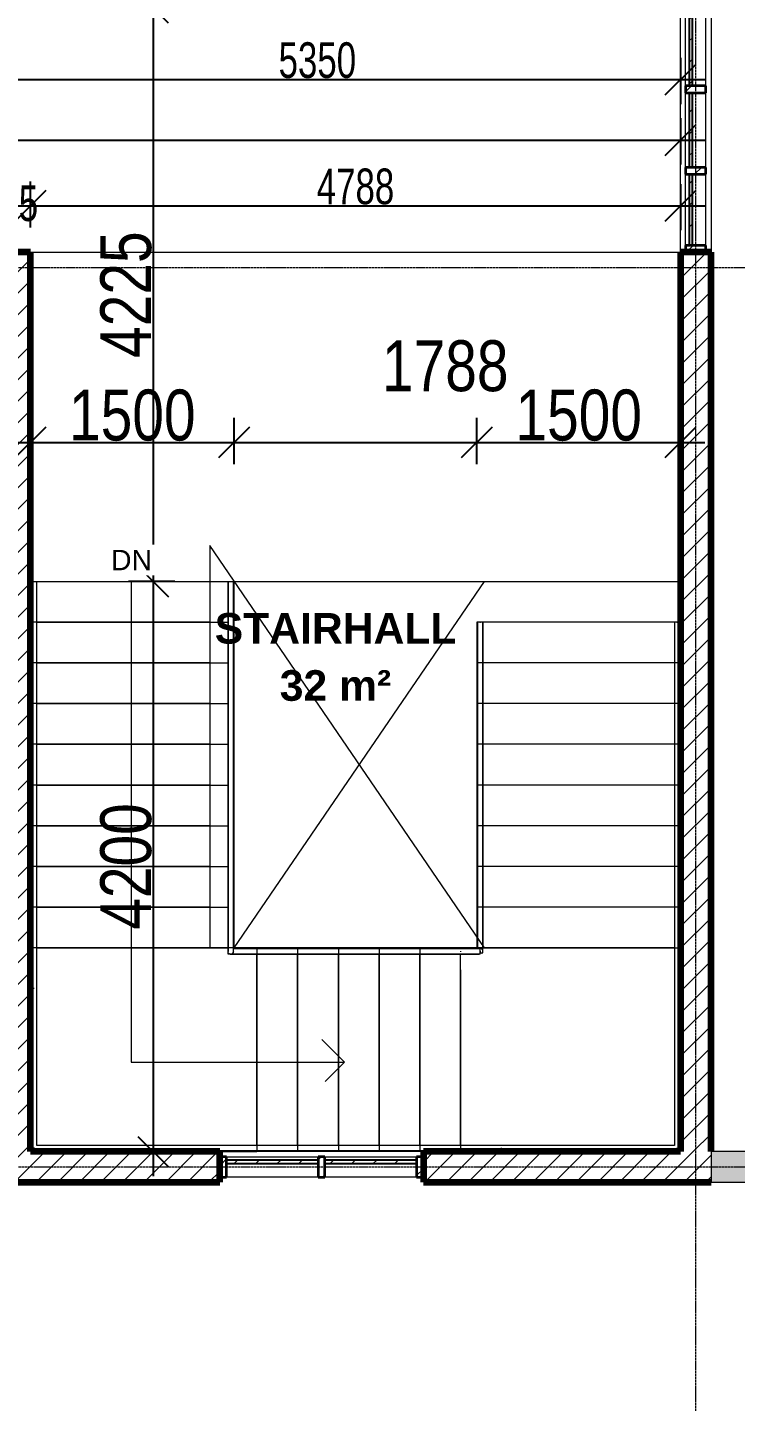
# Model space of a CAD drawing. Header units: millimetres. Extents: x -35190 to 411743, y -233114 to 23872.
# Drawn here: x 283741 to 288956, y -12060 to -1939 of the extents above; entities that cross this region are included whole.
import ezdxf

# ---------------------------------------------------------------- set-up
doc = ezdxf.new("R2010")
doc.units = ezdxf.units.MM
doc.linetypes.add('Grid Line', pattern=[22.225, 12.7, -3.175, 3.175, -3.175])
doc.linetypes.add('Overhead', pattern=[3.96875, 2.38125, -1.5875])
for name, color, linetype, lineweight in [('A-ANNO-DIMS', 211, 'Continuous', 9), ('A-AREA', 32, 'Continuous', 18), ('A-AREA-IDEN', 2, 'Continuous', 9), ('A-DETL-GENF', 92, 'Continuous', 18), ('A-DETL-THIN', 151, 'Continuous', 18), ('A-FLOR', 192, 'Continuous', 18), ('A-FLOR-HRAL', 11, 'Continuous', 18), ('A-GLAZ-CURT', 52, 'Continuous', 18), ('A-GLAZ-CWMG', 51, 'Continuous', 18), ('A-WALL', 113, 'Continuous', 18), ('A-WALL-PATT', 111, 'Continuous', 18), ('G-ANNO-TEXT', 231, 'Continuous', 9), ('S-GRID', 1, 'Continuous', 9), ('S-STRS', 31, 'Continuous', 18)]:
    doc.layers.add(name, color=color, linetype=linetype, lineweight=lineweight)
doc.styles.add('Arial_3', font='arial.ttf', dxfattribs={"width": 0.8, "height": 375})
doc.styles.add('Arial_6', font='arial.ttf', dxfattribs={"height": 525})
doc.styles.add('Arial_8', font='arial.ttf', dxfattribs={"width": 0.7, "height": 262.5})
doc.styles.add('Arial_B', font='arialbd.ttf', dxfattribs={"height": 225})
doc.dimstyles.new('main_4_5mm', dxfattribs={"dimscale": 304.8, "dimtxt": 382.597275, "dimasz": 0.738189, "dimexe": 0.590551, "dimexo": 0.0625, "dimgap": 0.024606, "dimtad": 1, "dimdec": 0, "dimzin": 0, "dimdsep": 46, "dimtxsty": 'Arial_3', "dimblk1": 'OBLIQUE', "dimblk2": 'OBLIQUE', "dimsah": 1, "dimcen": 0.09, "dimdle": 0.590551, "dimazin": 0, "dimtfac": 1, "dimtdec": 4, "dimtix": 1, "dimtmove": 0, "dimatfit": 3, "dimfxl": 0.590551, "dimfxlon": 1, "dimtvp": 1, "dimtolj": 1, "dimtzin": 0, "dimarcsym": 2})
doc.dimstyles.new('main_4_5mm_1', dxfattribs={"dimscale": 304.8, "dimtxt": 382.597275, "dimasz": 0.738189, "dimexe": 0.590551, "dimexo": 0.0625, "dimgap": 0.024606, "dimtad": 1, "dimdec": 0, "dimzin": 0, "dimdsep": 46, "dimtxsty": 'Arial_3', "dimblk1": 'OBLIQUE', "dimblk2": 'OBLIQUE', "dimsah": 1, "dimcen": 0.09, "dimdle": 0.590551, "dimazin": 0, "dimtfac": 1, "dimtdec": 4, "dimtix": 1, "dimtmove": 1, "dimatfit": 3, "dimfxl": 0.590551, "dimfxlon": 1, "dimtvp": 1, "dimtolj": 1, "dimtzin": 0, "dimarcsym": 2})
doc.dimstyles.new('small_3_5mm', dxfattribs={"dimscale": 304.8, "dimtxt": 267.818092, "dimasz": 0.738189, "dimexe": 0.590551, "dimexo": 0.0625, "dimgap": 0.024606, "dimtad": 1, "dimdec": 0, "dimzin": 0, "dimdsep": 46, "dimtxsty": 'Arial_8', "dimblk1": 'OBLIQUE', "dimblk2": 'OBLIQUE', "dimsah": 1, "dimcen": 0.09, "dimdle": 0.590551, "dimazin": 0, "dimtfac": 1, "dimtdec": 4, "dimtix": 1, "dimtmove": 0, "dimatfit": 3, "dimfxl": 0.590551, "dimfxlon": 1, "dimtvp": 1, "dimtolj": 1, "dimtzin": 0, "dimarcsym": 2})
doc.dimstyles.new('small_3_5mm_1', dxfattribs={"dimscale": 304.8, "dimtxt": 267.818092, "dimasz": 0.738189, "dimexe": 0.590551, "dimexo": 0.0625, "dimgap": 0.024606, "dimtad": 1, "dimdec": 0, "dimzin": 0, "dimdsep": 46, "dimtxsty": 'Arial_8', "dimblk1": 'OBLIQUE', "dimblk2": 'OBLIQUE', "dimsah": 1, "dimcen": 0.09, "dimdle": 0.590551, "dimazin": 0, "dimtfac": 1, "dimtdec": 4, "dimtix": 1, "dimtmove": 1, "dimatfit": 3, "dimfxl": 0.590551, "dimfxlon": 1, "dimtvp": 1, "dimtolj": 1, "dimtzin": 0, "dimarcsym": 2})
pattern_1 = [(45, (247326.97, -1578.69), (-79.5495, 79.5495), [])]

# ---------------------------------------------------------------- blocks, each defined once
blk = doc.blocks.new('System Panel - Glazed-725064-SECOND FLOOR')
at = {"layer": 'A-GLAZ-CURT'}
h = blk.add_hatch(dxfattribs=at)
h.set_pattern_fill('FP_2', color=256, style=0, pattern_type=2)
h.set_pattern_definition([(135, (-527.82, -41336.4), (-79.5495, -79.5495), [])])
h.paths.add_polyline_path([(263, -25), (-263, -25), (-263, -49), (263, -49)])
at = {"layer": 'A-GLAZ-CURT', "lineweight": 25}
for p, q in [((263, -25), (-263, -25)), ((-263, -25), (-263, -49)), ((-263, -49), (263, -49)), ((263, -49), (263, -25))]:
    blk.add_line(p, q, dxfattribs=at)
blk = doc.blocks.new('System Panel - Glazed-V7-SECOND FLOOR')
at = {"layer": 'A-GLAZ-CURT'}
h = blk.add_hatch(dxfattribs=at)
h.set_pattern_fill('FP_3', color=256, style=0, pattern_type=2)
h.set_pattern_definition([(135, (-1702.82, -41336.4), (-79.5495, -79.5495), [])])
h.paths.add_polyline_path([(263, -25), (-263, -25), (-263, -49), (263, -49)])
at = {"layer": 'A-GLAZ-CURT', "lineweight": 25}
for p, q in [((263, -25), (-263, -25)), ((-263, -25), (-263, -49)), ((-263, -49), (263, -49)), ((263, -49), (263, -25))]:
    blk.add_line(p, q, dxfattribs=at)
blk = doc.blocks.new('Rectangular Mullion - 50 x 150mm-723566-SECOND FLOOR')
at = {"layer": 'A-GLAZ-CWMG'}
for p, q in [((41261, -790), (41261, -265)), ((41411, -790), (41411, -265))]:
    blk.add_line(p, q, dxfattribs=at)
blk = doc.blocks.new('Rectangular Mullion - 50 x 150mm-725065-SECOND FLOOR')
at = {"layer": 'A-GLAZ-CWMG'}
h = blk.add_hatch(dxfattribs=at)
h.set_pattern_fill('FP_4', color=256, style=0, pattern_type=2)
h.set_pattern_definition([(225, (-2015.32, 41336.4), (79.5495, -79.5495), [])])
h.paths.add_polyline_path([(0, -75), (-50, -75), (-50, 75), (0, 75)])
at = {"layer": 'A-GLAZ-CWMG', "lineweight": 35}
for p, q in [((-50, 75), (0, 75)), ((-50, -75), (-50, 75)), ((0, 75), (0, -75)), ((0, -75), (-50, -75))]:
    blk.add_line(p, q, dxfattribs=at)
blk = doc.blocks.new('Rectangular Mullion - 50 x 150mm-725062-SECOND FLOOR')
at = {"layer": 'A-GLAZ-CWMG'}
h = blk.add_hatch(dxfattribs=at)
h.set_pattern_fill('FP_5', color=256, style=0, pattern_type=2)
h.set_pattern_definition([(225, (-1415.32, 41336.4), (79.5495, -79.5495), [])])
h.paths.add_polyline_path([(25, -75), (-25, -75), (-25, 75), (25, 75)])
at = {"layer": 'A-GLAZ-CWMG', "lineweight": 35}
for p, q in [((-25, 75), (25, 75)), ((-25, -75), (-25, 75)), ((25, 75), (25, -75)), ((25, -75), (-25, -75))]:
    blk.add_line(p, q, dxfattribs=at)
blk = doc.blocks.new('Railing - Railing-467037-SECOND FLOOR')
at = {"layer": 'A-FLOR-HRAL'}
blk.add_line((39764, -7177), (39764, -7181), dxfattribs=at)
blk.add_line((39764, -7177), (39764, -7181), dxfattribs=at)
blk.add_line((39764, -7177), (39764, -7181), dxfattribs=at)
blk.add_line((39764, -7177), (39764, -7181), dxfattribs=at)
blk = doc.blocks.new('Top Rail Type - Top Rail_Internal_-467053-SECOND FLOOR')
at = {"layer": 'A-FLOR-HRAL'}
for p, q in [((36442, -4440), (36442, -7131)), ((36482, -7131), (36482, -4440)), ((41179, -4740), (41179, -7145)), ((41219, -7145), (41219, -4740)), ((36442, -7131), (36442, -7436)), ((36482, -7436), (36482, -7131)), ((41179, -7145), (41179, -8595)), ((41219, -8635), (41219, -7145)), ((36442, -7440), (36442, -8635)), ((36482, -8595), (36482, -7440)), ((38099, -8595), (36482, -8595)), ((39595, -8595), (38099, -8595)), ((39899, -8595), (39595, -8595)), ((41179, -8595), (39903, -8595)), ((36442, -8635), (38099, -8635)), ((38099, -8635), (39595, -8635)), ((39595, -8635), (39899, -8635)), ((39903, -8635), (41219, -8635))]:
    blk.add_line(p, q, dxfattribs=at)
at = {"layer": 'A-FLOR-HRAL', "flags": 128}
for points in [[(36460, -4440), (36462, -4440), (36464, -4440)], [(41196, -4740), (41199, -4740), (41201, -4740)]]:
    blk.add_lwpolyline(points, dxfattribs=at)
at = {"layer": 'A-FLOR-HRAL'}
for points in [[(41196, -7140), (41197, -7140), (41199, -7140), (41200, -7140), (41201, -7140)], [(36464, -7440), (36463, -7440), (36462, -7440), (36460, -7440), (36460, -7440)], [(38104, -8613), (38104, -8614), (38104, -8615), (38104, -8616), (38104, -8617)], [(39904, -8613), (39904, -8614), (39904, -8615), (39904, -8616), (39904, -8617)]]:
    blk.add_open_spline(points, degree=3, dxfattribs=at)
for points in [[(36464, -8613), (36464, -8613), (36463, -8614), (36462, -8615), (36461, -8616), (36460, -8617), (36459, -8617)], [(41196, -8613), (41197, -8613), (41197, -8614), (41199, -8615), (41200, -8616), (41200, -8617), (41201, -8617)]]:
    blk.add_open_spline(points, degree=3, knots=[0.46272837, 0.46272837, 0.46272837, 0.46272837, 0.47916667, 0.5, 0.52083333, 0.53727163, 0.53727163, 0.53727163, 0.53727163], dxfattribs=at)
blk = doc.blocks.new('Top Rail Type - Top Rail_Internal_-V10-SECOND FLOOR')
at = {"layer": 'A-FLOR-HRAL'}
for p, q in [((36442, -4440), (36482, -4440)), ((36442, -7440), (36442, -4440)), ((36482, -7440), (36482, -4440)), ((41219, -4740), (41179, -4740)), ((41179, -4740), (41179, -7140)), ((41219, -4740), (41219, -7140)), ((41179, -7140), (41179, -8595)), ((41219, -7140), (41219, -8635)), ((36442, -8635), (36442, -7440)), ((36482, -8595), (36482, -7440)), ((38104, -8595), (36482, -8595)), ((39904, -8595), (38104, -8595)), ((41179, -8595), (39904, -8595)), ((38104, -8635), (36442, -8635)), ((39904, -8635), (38104, -8635)), ((41219, -8635), (39904, -8635))]:
    blk.add_line(p, q, dxfattribs=at)
blk = doc.blocks.new('Top Rail Type - Top Rail_Internal_-467072-SECOND FLOOR')
at = {"layer": 'A-FLOR-HRAL'}
for p, q in [((37891, -4440), (37891, -7166)), ((37931, -7166), (37931, -4440)), ((39729, -4740), (39729, -7146)), ((39769, -7167), (39769, -4740)), ((37911, -7186), (38099, -7186)), ((38099, -7146), (37931, -7146)), ((39592, -7146), (38099, -7146)), ((38099, -7186), (39592, -7186)), ((39722, -7146), (39592, -7146)), ((39592, -7186), (39741, -7186))]:
    blk.add_line(p, q, dxfattribs=at)
at = {"layer": 'A-FLOR-HRAL', "flags": 128}
for points in [[(37909, -4440), (37911, -4440), (37913, -4440)], [(39747, -4740), (39749, -4740), (39751, -4740)], [(37931, -7166), (37930, -7171), (37928, -7176), (37925, -7180), (37921, -7183), (37916, -7185), (37911, -7186), (37906, -7185), (37901, -7183), (37897, -7180)], [(37897, -7180), (37901, -7183), (37906, -7185), (37911, -7186)], [(37911, -7186), (37916, -7185), (37921, -7183), (37925, -7180), (37928, -7176), (37930, -7171), (37931, -7166)], [(39733, -7140), (39732, -7141), (39730, -7144), (39730, -7146)], [(39769, -7167), (39769, -7162), (39767, -7157), (39763, -7152), (39759, -7147), (39754, -7143), (39749, -7140), (39747, -7139)], [(39748, -7164), (39749, -7166), (39751, -7171), (39752, -7176), (39751, -7180), (39749, -7182)], [(39752, -7177), (39754, -7177), (39759, -7178), (39763, -7177), (39767, -7175), (39769, -7172), (39769, -7167)]]:
    blk.add_lwpolyline(points, dxfattribs=at)
at = {"layer": 'A-FLOR-HRAL'}
for points in [[(38104, -7164), (38104, -7164), (38104, -7166), (38104, -7167), (38104, -7168)], [(39604, -7164), (39604, -7164), (39604, -7166), (39604, -7167), (39604, -7168)]]:
    blk.add_open_spline(points, degree=3, dxfattribs=at)
blk = doc.blocks.new('Top Rail Type - Top Rail_Internal_-V11-SECOND FLOOR')
at = {"layer": 'A-FLOR-HRAL'}
for p, q in [((37891, -4440), (37931, -4440)), ((37891, -7186), (37891, -4440)), ((37931, -7146), (37931, -4440)), ((39769, -4740), (39729, -4740)), ((39729, -4740), (39729, -7140)), ((39769, -4740), (39769, -7140)), ((38104, -7186), (37891, -7186)), ((38104, -7146), (37931, -7146)), ((39604, -7146), (38104, -7146)), ((39604, -7186), (38104, -7186)), ((39749, -7146), (39604, -7146)), ((39749, -7186), (39604, -7186)), ((39769, -7140), (39729, -7140)), ((39749, -7186), (39749, -7146))]:
    blk.add_line(p, q, dxfattribs=at)
blk = doc.blocks.new('Rectangular Mullion - 50 x 150mm-725103-SECOND FLOOR')
at = {"layer": 'A-GLAZ-CWMG'}
h = blk.add_hatch(dxfattribs=at)
h.set_pattern_fill('FP_13', color=256, style=0, pattern_type=2)
h.set_pattern_definition([(45, (-39329.9, 8752.82), (-79.5495, 79.5495), [])])
h.paths.add_polyline_path([(-50, -75), (0, -75), (0, 75), (-50, 75), (-50, 1)])
at = {"layer": 'A-GLAZ-CWMG', "lineweight": 35}
for p, q in [((0, 75), (-50, 75)), ((-50, 75), (-50, -75)), ((0, -75), (0, 75)), ((-50, -75), (0, -75))]:
    blk.add_line(p, q, dxfattribs=at)
blk = doc.blocks.new('System Panel - Glazed-725107-SECOND FLOOR')
at = {"layer": 'A-GLAZ-CURT'}
h = blk.add_hatch(dxfattribs=at)
h.set_pattern_fill('FP_14', color=256, style=0, pattern_type=2)
h.set_pattern_definition([(225, (38942.4, -8752.82), (79.5495, -79.5495), [])])
h.paths.add_polyline_path([(337.5, -24.5), (-337.5, -24.5), (-337.5, -49.5), (337.5, -49.5)])
at = {"layer": 'A-GLAZ-CURT', "lineweight": 25}
for p, q in [((337.5, -24.5), (-337.5, -24.5)), ((-337.5, -24.5), (-337.5, -49.5)), ((-337.5, -49.5), (337.5, -49.5)), ((337.5, -49.5), (337.5, -24.5))]:
    blk.add_line(p, q, dxfattribs=at)
blk = doc.blocks.new('Rectangular Mullion - 50 x 150mm-725108-SECOND FLOOR')
at = {"layer": 'A-GLAZ-CWMG'}
h = blk.add_hatch(dxfattribs=at)
h.set_pattern_fill('FP_15', color=256, style=0, pattern_type=2)
h.set_pattern_definition([(135, (37829.9, 8752.82), (-79.5495, -79.5495), [])])
h.paths.add_polyline_path([(-50, -75), (-50, 75), (0, 75), (0, -75), (-30, -75)])
at = {"layer": 'A-GLAZ-CWMG', "lineweight": 35}
for p, q in [((-50, 75), (0, 75)), ((-50, -75), (-50, 75)), ((0, 75), (0, -75)), ((0, -75), (-50, -75))]:
    blk.add_line(p, q, dxfattribs=at)
blk = doc.blocks.new('Rectangular Mullion - 50 x 150mm-723970-SECOND FLOOR')
at = {"layer": 'A-GLAZ-CWMG'}
for p, q in [((38605, -8678), (39280, -8678)), ((39280, -8828), (38605, -8828))]:
    blk.add_line(p, q, dxfattribs=at)
blk = doc.blocks.new('System Panel - Glazed-725135-SECOND FLOOR')
at = {"layer": 'A-GLAZ-CURT'}
h = blk.add_hatch(dxfattribs=at)
h.set_pattern_fill('FP_47', color=256, style=0, pattern_type=2)
h.set_pattern_definition([(135, (-1115.32, -41336.4), (-79.5495, -79.5495), [])])
h.paths.add_polyline_path([(275, -25), (-275, -25), (-275, -49), (275, -49)])
at = {"layer": 'A-GLAZ-CURT', "lineweight": 25}
for p, q in [((275, -25), (-275, -25)), ((-275, -25), (-275, -49)), ((-275, -49), (275, -49)), ((275, -49), (275, -25))]:
    blk.add_line(p, q, dxfattribs=at)
blk = doc.blocks.new('System Panel - Glazed-V70-SECOND FLOOR')
at = {"layer": 'A-GLAZ-CURT'}
h = blk.add_hatch(dxfattribs=at)
h.set_pattern_fill('FP_50', color=256, style=0, pattern_type=2)
h.set_pattern_definition([(225, (38217.4, -8752.82), (79.5495, -79.5495), [])])
h.paths.add_polyline_path([(337.5, -24.5), (-337.5, -24.5), (-337.5, -49.5), (337.5, -49.5)])
at = {"layer": 'A-GLAZ-CURT', "lineweight": 25}
for p, q in [((337.5, -24.5), (-337.5, -24.5)), ((-337.5, -24.5), (-337.5, -49.5)), ((-337.5, -49.5), (337.5, -49.5)), ((337.5, -49.5), (337.5, -24.5))]:
    blk.add_line(p, q, dxfattribs=at)
blk = doc.blocks.new('Rectangular Mullion - 50 x 150mm-723958-SECOND FLOOR')
at = {"layer": 'A-GLAZ-CWMG'}
for p, q in [((41261, -1390), (41261, -840)), ((41411, -1390), (41411, -840))]:
    blk.add_line(p, q, dxfattribs=at)
blk = doc.blocks.new('Rectangular Mullion - 50 x 150mm-V79-SECOND FLOOR')
at = {"layer": 'A-GLAZ-CWMG'}
h = blk.add_hatch(dxfattribs=at)
h.set_pattern_fill('FP_59', color=256, style=0, pattern_type=2)
h.set_pattern_definition([(225, (-815.32, 41336.4), (79.5495, -79.5495), [])])
h.paths.add_polyline_path([(25, -75), (-25, -75), (-25, 75), (25, 75)])
at = {"layer": 'A-GLAZ-CWMG', "lineweight": 35}
for p, q in [((-25, 75), (25, 75)), ((-25, -75), (-25, 75)), ((25, 75), (25, -75)), ((25, -75), (-25, -75))]:
    blk.add_line(p, q, dxfattribs=at)
blk = doc.blocks.new('Rectangular Mullion - 50 x 150mm-725102-SECOND FLOOR')
at = {"layer": 'A-GLAZ-CWMG'}
h = blk.add_hatch(dxfattribs=at)
h.set_pattern_fill('FP_62', color=256, style=0, pattern_type=2)
h.set_pattern_definition([(135, (38579.9, 8752.82), (-79.5495, -79.5495), [])])
h.paths.add_polyline_path([(-25, -75), (-25, 75), (25, 75), (25, -75)])
at = {"layer": 'A-GLAZ-CWMG', "lineweight": 35}
for p, q in [((-25, 75), (25, 75)), ((-25, -75), (-25, 75)), ((25, 75), (25, -75)), ((25, -75), (-25, -75))]:
    blk.add_line(p, q, dxfattribs=at)
blk = doc.blocks.new('_Oblique')
at = {"color": 0, "linetype": 'ByBlock', "lineweight": -2}
blk.add_line((-0.5, -0.5), (0.5, 0.5), dxfattribs=at)
blk = doc.blocks.new('*D5157')
at = {"layer": 'A-ANNO-DIMS', "color": 0, "lineweight": -2, "transparency": 16777216}
for p, q in [((283763, -4834), (283763, -5175)), ((285263, -5156), (285263, -4815)), ((283583, -4995), (285443, -4995))]:
    blk.add_line(p, q, dxfattribs=at)
at = {"layer": 'Defpoints', "color": 0, "transparency": 16777216}
for p in [(283763, -4815), (285263, -4995), (285263, -5175)]:
    blk.add_point(p, dxfattribs=at)
at = {"layer": 'A-ANNO-DIMS', "color": 0, "lineweight": -2, "transparency": 16777216, "xscale": 224.9999999999999, "yscale": 224.9999999999999, "zscale": 224.9999999999999, "rotation": 180}
blk.add_blockref('_Oblique', (283763, -4995), dxfattribs=at)
at = {"layer": 'A-ANNO-DIMS', "color": 0, "lineweight": -2, "transparency": 16777216, "xscale": 224.9999999999999, "yscale": 224.9999999999999, "zscale": 224.9999999999999}
blk.add_blockref('_Oblique', (285263, -4995), dxfattribs=at)
at = {"layer": 'A-ANNO-DIMS', "color": 0, "transparency": 16777216, "insert": (284513, -4796), "char_height": 375, "width": 1101.88, "attachment_point": 5, "style": 'Arial_3'}
blk.add_mtext('\\A1;1500', dxfattribs=at)
blk = doc.blocks.new('*D5158')
at = {"layer": 'A-ANNO-DIMS', "color": 0, "lineweight": -2, "transparency": 16777216}
for p, q in [((285263, -5156), (285263, -4815)), ((287051, -5156), (287051, -4815)), ((285083, -4995), (287231, -4995))]:
    blk.add_line(p, q, dxfattribs=at)
at = {"layer": 'Defpoints', "color": 0, "transparency": 16777216}
for p in [(287051, -4995), (285263, -5175), (287051, -5175)]:
    blk.add_point(p, dxfattribs=at)
at = {"layer": 'A-ANNO-DIMS', "color": 0, "lineweight": -2, "transparency": 16777216, "xscale": 224.9999999999999, "yscale": 224.9999999999999, "zscale": 224.9999999999999, "rotation": 180}
blk.add_blockref('_Oblique', (285263, -4995), dxfattribs=at)
at = {"layer": 'A-ANNO-DIMS', "color": 0, "lineweight": -2, "transparency": 16777216, "xscale": 224.9999999999999, "yscale": 224.9999999999999, "zscale": 224.9999999999999}
blk.add_blockref('_Oblique', (287051, -4995), dxfattribs=at)
at = {"layer": 'A-ANNO-DIMS', "color": 0, "transparency": 16777216, "insert": (286352, -4243), "char_height": 375, "width": 1101.88, "attachment_point": 1, "line_spacing_factor": 0.941778, "style": 'Arial_3'}
blk.add_mtext('\\A1;1788', dxfattribs=at)
blk = doc.blocks.new('*D5159')
at = {"layer": 'A-ANNO-DIMS', "color": 0, "lineweight": -2, "transparency": 16777216}
for p, q in [((287051, -5156), (287051, -4815)), ((288551, -4834), (288551, -5175)), ((286871, -4995), (288731, -4995))]:
    blk.add_line(p, q, dxfattribs=at)
at = {"layer": 'Defpoints', "color": 0, "transparency": 16777216}
for p in [(288551, -4815), (288551, -4995), (287051, -5175)]:
    blk.add_point(p, dxfattribs=at)
at = {"layer": 'A-ANNO-DIMS', "color": 0, "lineweight": -2, "transparency": 16777216, "xscale": 224.9999999999999, "yscale": 224.9999999999999, "zscale": 224.9999999999999, "rotation": 180}
blk.add_blockref('_Oblique', (287051, -4995), dxfattribs=at)
at = {"layer": 'A-ANNO-DIMS', "color": 0, "lineweight": -2, "transparency": 16777216, "xscale": 224.9999999999999, "yscale": 224.9999999999999, "zscale": 224.9999999999999}
blk.add_blockref('_Oblique', (288551, -4995), dxfattribs=at)
at = {"layer": 'A-ANNO-DIMS', "color": 0, "transparency": 16777216, "insert": (287801, -4796), "char_height": 375, "width": 1101.88, "attachment_point": 5, "style": 'Arial_3'}
blk.add_mtext('\\A1;1500', dxfattribs=at)
blk = doc.blocks.new('*D5410')
at = {"layer": 'A-ANNO-DIMS', "color": 0, "lineweight": -2, "transparency": 16777216}
for p, q in [((284666, -1614), (284666, -6199)), ((284827, -1794), (284486, -1794)), ((284827, -6019), (284486, -6019))]:
    blk.add_line(p, q, dxfattribs=at)
at = {"layer": 'Defpoints', "color": 0, "transparency": 16777216}
for p in [(284846, -1794), (284666, -6019), (284846, -6019)]:
    blk.add_point(p, dxfattribs=at)
at = {"layer": 'A-ANNO-DIMS', "color": 0, "lineweight": -2, "transparency": 16777216, "xscale": 224.9999999999999, "yscale": 224.9999999999999, "zscale": 224.9999999999999}
for p, rotation in [((284666, -1794), 90), ((284666, -6019), 270)]:
    blk.add_blockref('_Oblique', p, dxfattribs=dict(at, rotation=rotation))
at = {"layer": 'A-ANNO-DIMS', "color": 0, "transparency": 16777216, "insert": (284467, -3907), "char_height": 375, "width": 1101.88, "attachment_point": 5, "rotation": 90, "style": 'Arial_3'}
blk.add_mtext('\\A1;4225', dxfattribs=at)
blk = doc.blocks.new('*D5411')
at = {"layer": 'A-ANNO-DIMS', "color": 0, "lineweight": -2, "transparency": 16777216}
for p, q in [((284666, -5839), (284666, -10399)), ((284827, -6019), (284486, -6019)), ((284827, -10219), (284486, -10219))]:
    blk.add_line(p, q, dxfattribs=at)
at = {"layer": 'Defpoints', "color": 0, "transparency": 16777216}
for p in [(284846, -6019), (284666, -10219), (284846, -10219)]:
    blk.add_point(p, dxfattribs=at)
at = {"layer": 'A-ANNO-DIMS', "color": 0, "lineweight": -2, "transparency": 16777216, "xscale": 224.9999999999999, "yscale": 224.9999999999999, "zscale": 224.9999999999999}
for p, rotation in [((284666, -6019), 90), ((284666, -10219), 270)]:
    blk.add_blockref('_Oblique', p, dxfattribs=dict(at, rotation=rotation))
at = {"layer": 'A-ANNO-DIMS', "color": 0, "transparency": 16777216, "insert": (284467, -8119), "char_height": 375, "width": 1101.88, "attachment_point": 5, "rotation": 90, "style": 'Arial_3'}
blk.add_mtext('\\A1;4200', dxfattribs=at)
blk = doc.blocks.new('*D5443')
at = {"layer": 'A-ANNO-DIMS', "color": 0, "lineweight": -2, "transparency": 16777216}
for p, q in [((283438, -3092), (283438, -3433)), ((283763, -3413), (283763, -3073)), ((283258, -3253), (283943, -3253))]:
    blk.add_line(p, q, dxfattribs=at)
at = {"layer": 'Defpoints', "color": 0, "transparency": 16777216}
for p in [(283438, -3073), (283763, -3253), (283763, -3433)]:
    blk.add_point(p, dxfattribs=at)
at = {"layer": 'A-ANNO-DIMS', "color": 0, "lineweight": -2, "transparency": 16777216, "xscale": 224.9999999999999, "yscale": 224.9999999999999, "zscale": 224.9999999999999, "rotation": 180}
blk.add_blockref('_Oblique', (283438, -3253), dxfattribs=at)
at = {"layer": 'A-ANNO-DIMS', "color": 0, "lineweight": -2, "transparency": 16777216, "xscale": 224.9999999999999, "yscale": 224.9999999999999, "zscale": 224.9999999999999}
blk.add_blockref('_Oblique', (283763, -3253), dxfattribs=at)
at = {"layer": 'A-ANNO-DIMS', "color": 0, "transparency": 16777216, "insert": (283391, -3102), "char_height": 262.5, "width": 504.32, "attachment_point": 1, "line_spacing_factor": 0.941778, "style": 'Arial_8'}
blk.add_mtext('\\A1;325', dxfattribs=at)
blk = doc.blocks.new('*D5444')
at = {"layer": 'A-ANNO-DIMS', "color": 0, "lineweight": -2, "transparency": 16777216}
for p, q in [((283763, -3413), (283763, -3073)), ((288551, -3092), (288551, -3433)), ((283583, -3253), (288731, -3253))]:
    blk.add_line(p, q, dxfattribs=at)
at = {"layer": 'Defpoints', "color": 0, "transparency": 16777216}
for p in [(288551, -3073), (288551, -3253), (283763, -3433)]:
    blk.add_point(p, dxfattribs=at)
at = {"layer": 'A-ANNO-DIMS', "color": 0, "lineweight": -2, "transparency": 16777216, "xscale": 224.9999999999999, "yscale": 224.9999999999999, "zscale": 224.9999999999999, "rotation": 180}
blk.add_blockref('_Oblique', (283763, -3253), dxfattribs=at)
at = {"layer": 'A-ANNO-DIMS', "color": 0, "lineweight": -2, "transparency": 16777216, "xscale": 224.9999999999999, "yscale": 224.9999999999999, "zscale": 224.9999999999999}
blk.add_blockref('_Oblique', (288551, -3253), dxfattribs=at)
at = {"layer": 'A-ANNO-DIMS', "color": 0, "transparency": 16777216, "insert": (286157, -3111), "char_height": 262.5, "width": 672.43, "attachment_point": 5, "style": 'Arial_8'}
blk.add_mtext('\\A1;4788', dxfattribs=at)
blk = doc.blocks.new('*D5471')
at = {"layer": 'A-ANNO-DIMS', "color": 0, "lineweight": -2, "transparency": 16777216}
for p, q in [((283201, -2162), (283201, -2503)), ((288551, -2162), (288551, -2503)), ((283021, -2323), (288731, -2323))]:
    blk.add_line(p, q, dxfattribs=at)
at = {"layer": 'Defpoints', "color": 0, "transparency": 16777216}
for p in [(283201, -2143), (288551, -2143), (288551, -2323)]:
    blk.add_point(p, dxfattribs=at)
at = {"layer": 'A-ANNO-DIMS', "color": 0, "lineweight": -2, "transparency": 16777216, "xscale": 224.9999999999999, "yscale": 224.9999999999999, "zscale": 224.9999999999999, "rotation": 180}
blk.add_blockref('_Oblique', (283201, -2323), dxfattribs=at)
at = {"layer": 'A-ANNO-DIMS', "color": 0, "lineweight": -2, "transparency": 16777216, "xscale": 224.9999999999999, "yscale": 224.9999999999999, "zscale": 224.9999999999999}
blk.add_blockref('_Oblique', (288551, -2323), dxfattribs=at)
at = {"layer": 'A-ANNO-DIMS', "color": 0, "transparency": 16777216, "insert": (285876, -2181), "char_height": 262.5, "width": 672.43, "attachment_point": 5, "style": 'Arial_8'}
blk.add_mtext('\\A1;5350', dxfattribs=at)
blk = doc.blocks.new('*D5472')
at = {"layer": 'A-ANNO-DIMS', "color": 0, "lineweight": -2, "transparency": 16777216}
for p, q in [((236726, -2608), (236726, -2949)), ((288551, -2608), (288551, -2949)), ((236546, -2769), (288731, -2769))]:
    blk.add_line(p, q, dxfattribs=at)
at = {"layer": 'Defpoints', "color": 0, "transparency": 16777216}
for p in [(236726, -2589), (288551, -2589), (288551, -2769)]:
    blk.add_point(p, dxfattribs=at)
at = {"layer": 'A-ANNO-DIMS', "color": 0, "lineweight": -2, "transparency": 16777216, "xscale": 224.9999999999999, "yscale": 224.9999999999999, "zscale": 224.9999999999999, "rotation": 180}
blk.add_blockref('_Oblique', (236726, -2769), dxfattribs=at)
at = {"layer": 'A-ANNO-DIMS', "color": 0, "lineweight": -2, "transparency": 16777216, "xscale": 224.9999999999999, "yscale": 224.9999999999999, "zscale": 224.9999999999999}
blk.add_blockref('_Oblique', (288551, -2769), dxfattribs=at)
at = {"layer": 'A-ANNO-DIMS', "color": 0, "transparency": 16777216, "insert": (262638, -2627), "char_height": 262.5, "width": 840.54, "attachment_point": 5, "style": 'Arial_8'}
blk.add_mtext('\\A1;51825', dxfattribs=at)

msp = doc.modelspace()

# ---------------------------------------------------------------- hatches: boundary and pattern name
at = {"layer": 'A-DETL-GENF'}
h = msp.add_hatch(color=1, dxfattribs=at)
h.paths.add_polyline_path([(289253.2, -10444), (289675.9, -10444), (289675.9, -10219), (288775.9, -10219), (288775.9, -10444)])
h.paths.add_polyline_path([(236385.9, -10444), (236500.9, -10444), (236500.9, -10219), (235600.9, -10219), (235600.9, -10444), (235804.9, -10444)])
h.paths.add_polyline_path([(288450.7, -1794), (288450.7, -1569), (287250.7, -1569), (287250.7, -1794), (288091.2, -1794)])
h.paths.add_polyline_path([(238025.9, -1794), (238025.9, -1569), (236825.9, -1569), (236825.9, -1794), (236966.8, -1794)])
h.paths.add_polyline_path([(261275.9, 4106), (261500.9, 4106), (261500.9, 4956), (261275.9, 4956)])
at = {"layer": 'A-WALL-PATT'}
h = msp.add_hatch(dxfattribs=at)
h.set_pattern_fill('FP_1', color=256, style=0, pattern_type=2)
h.set_pattern_definition(pattern_1)
h.paths.add_polyline_path([(283763.4, -10219), (283763.4, -3594), (283538.4, -3594), (283538.4, -10219), (283734, -10219)])
h = msp.add_hatch(dxfattribs=at)
h.set_pattern_fill('FP_1', color=256, style=0, pattern_type=2)
h.set_pattern_definition(pattern_1)
h.paths.add_polyline_path([(288775.9, -3706.5), (288775.9, -3594), (288550.9, -3594), (288550.9, -3706.5)])
h = msp.add_hatch(dxfattribs=at)
h.set_pattern_fill('FP_1', color=256, style=0, pattern_type=2)
h.set_pattern_definition(pattern_1)
h.paths.add_polyline_path([(288672.2, -10219), (288775.9, -10219), (288775.9, -3706.5), (288550.9, -3706.5), (288550.9, -10219)])
h = msp.add_hatch(dxfattribs=at)
h.set_pattern_fill('FP_1', color=256, style=0, pattern_type=2)
h.set_pattern_definition(pattern_1)
h.paths.add_polyline_path([(279650.9, -10444), (281385.9, -10444), (281385.9, -10219), (279650.9, -10219)])
h.paths.add_polyline_path([(283485.9, -10444), (285156.9, -10444), (285156.9, -10219), (283485.9, -10219), (283485.9, -10330.7)])
h.paths.add_polyline_path([(288091.2, -10444), (288775.9, -10444), (288775.9, -10219), (286656.9, -10219), (286656.9, -10444), (287510.3, -10444)])

# ---------------------------------------------------------------- linework, layer by layer
at = {"layer": 'A-AREA'}
msp.add_line((283763.4, -3594), (288550.9, -3594), dxfattribs=at)
at = {"layer": 'A-DETL-THIN'}
for p, q in [((285083.4, -5755.3), (285083.4, -8719)), ((287106.3, -8719), (285083.4, -5755.3)), ((283763.4, -6019), (283763.4, -10219)), ((284505.7, -6019), (284505.7, -9560.7)), ((285263.4, -8719), (287106.3, -6019)), ((285083.4, -6319), (283763.4, -6319)), ((287050.9, -6319), (287050.9, -8719)), ((285083.4, -6619), (283763.4, -6619)), ((288550.9, -6619), (287050.9, -6619)), ((285083.4, -6919), (283763.4, -6919)), ((288550.9, -6919), (287050.9, -6919)), ((285083.4, -7219), (283763.4, -7219)), ((288550.9, -7219), (287050.9, -7219)), ((285083.4, -7519), (283763.4, -7519)), ((288550.9, -7519), (287050.9, -7519)), ((285083.4, -7819), (283763.4, -7819)), ((288550.9, -7819), (287050.9, -7819)), ((285083.4, -8119), (283763.4, -8119)), ((288550.9, -8119), (287050.9, -8119)), ((285083.4, -8419), (283763.4, -8419)), ((288550.9, -8419), (287050.9, -8419)), ((285263.4, -8719), (283763.4, -8719)), ((287050.9, -8719), (285263.4, -8719)), ((285430.9, -8719), (285430.9, -10219)), ((285730.9, -8719), (285730.9, -10219)), ((286030.9, -8719), (286030.9, -10219)), ((286330.9, -8719), (286330.9, -10219)), ((286630.9, -8719), (286630.9, -10219)), ((287050.9, -8719), (288550.9, -8719)), ((286930.9, -8879), (286930.9, -10219)), ((286075.9, -9560.7), (285909.2, -9394)), ((284505.7, -9560.7), (286075.9, -9560.7)), ((286075.9, -9560.7), (285934.5, -9702.1)), ((289675.9, -10219), (288775.9, -10219)), ((288775.9, -10219), (288775.9, -10444)), ((288775.9, -10444), (289675.9, -10444))]:
    msp.add_line(p, q, dxfattribs=at)
at = {"layer": 'A-FLOR'}
for p, q in [((283763.4, -6019), (283768.8, -6019)), ((283808.8, -6019), (285218, -6019)), ((285258, -6019), (288550.9, -6019))]:
    msp.add_line(p, q, dxfattribs=at)
at = {"layer": 'A-WALL'}
for p, q in [((288550.9, -3594), (288550.9, -1794)), ((288775.9, -1794), (288775.9, -3594))]:
    msp.add_line(p, q, dxfattribs=at)
at = {"layer": 'A-WALL', "lineweight": 140}
for p, q in [((283763.4, -3594), (283438.4, -3594)), ((283763.4, -10219), (283763.4, -3594)), ((288550.9, -3594), (288550.9, -10219)), ((288775.9, -3594), (288550.9, -3594)), ((288775.9, -10219), (288775.9, -3594)), ((285156.9, -10219), (283763.4, -10219)), ((285156.9, -10444), (285156.9, -10219)), ((288550.9, -10219), (286656.9, -10219)), ((286656.9, -10219), (286656.9, -10444)), ((283485.9, -10444), (285156.9, -10444)), ((286656.9, -10444), (288775.9, -10444))]:
    msp.add_line(p, q, dxfattribs=at)
at = {"layer": 'S-GRID', "linetype": 'Grid Line'}
for p, q in [((288663.4, -24980.3), (288663.4, 17292.4)), ((231291.7, -3706.5), (294398.4, -3706.5)), ((231291.7, -10331.5), (294398.4, -10331.5))]:
    msp.add_line(p, q, dxfattribs=at)
at = {"layer": 'S-STRS'}
for p, q in [((283763.4, -6019), (283768.8, -6019)), ((283808.8, -6019), (285218, -6019)), ((285258, -6019), (285263.4, -6019)), ((285263.4, -6319), (285263.4, -6019)), ((283763.4, -6319), (283768.8, -6319)), ((283808.8, -6319), (285218, -6319)), ((285258, -6319), (285263.4, -6319)), ((285263.4, -6619), (285263.4, -6319)), ((287056.3, -6319), (287050.9, -6319)), ((287050.9, -6319), (287050.9, -6619)), ((288505.5, -6319), (287096.3, -6319)), ((288550.9, -6319), (288545.5, -6319)), ((283763.4, -6619), (283768.8, -6619)), ((283808.8, -6619), (285218, -6619)), ((285258, -6619), (285263.4, -6619)), ((285263.4, -6919), (285263.4, -6619)), ((287050.9, -6619), (287050.9, -6919)), ((287056.3, -6619), (287050.9, -6619)), ((288505.5, -6619), (287096.3, -6619)), ((288550.9, -6619), (288545.5, -6619)), ((283763.4, -6919), (283768.8, -6919)), ((283808.8, -6919), (285218, -6919)), ((285258, -6919), (285263.4, -6919)), ((285263.4, -7219), (285263.4, -6919)), ((287050.9, -6919), (287050.9, -7219)), ((287056.3, -6919), (287050.9, -6919)), ((288505.5, -6919), (287096.3, -6919)), ((288550.9, -6919), (288545.5, -6919)), ((283763.4, -7219), (283768.8, -7219)), ((283808.8, -7219), (285218, -7219)), ((285258, -7219), (285263.4, -7219)), ((285263.4, -7519), (285263.4, -7219)), ((287050.9, -7219), (287050.9, -7519)), ((287056.3, -7219), (287050.9, -7219)), ((288505.5, -7219), (287096.3, -7219)), ((288550.9, -7219), (288545.5, -7219)), ((283763.4, -7519), (283768.8, -7519)), ((283808.8, -7519), (285218, -7519)), ((285258, -7519), (285263.4, -7519)), ((285263.4, -7819), (285263.4, -7519)), ((287050.9, -7519), (287050.9, -7819)), ((287056.3, -7519), (287050.9, -7519)), ((288505.5, -7519), (287096.3, -7519)), ((288550.9, -7519), (288545.5, -7519)), ((283763.4, -7819), (283768.8, -7819)), ((283808.8, -7819), (285218, -7819)), ((285258, -7819), (285263.4, -7819)), ((285263.4, -8119), (285263.4, -7819)), ((287050.9, -7819), (287050.9, -8119)), ((287056.3, -7819), (287050.9, -7819)), ((288505.5, -7819), (287096.3, -7819)), ((288550.9, -7819), (288545.5, -7819)), ((283763.4, -8119), (283768.8, -8119)), ((283808.8, -8119), (285218, -8119)), ((285258, -8119), (285263.4, -8119)), ((285263.4, -8419), (285263.4, -8119)), ((287050.9, -8119), (287050.9, -8419)), ((287056.3, -8119), (287050.9, -8119)), ((288505.5, -8119), (287096.3, -8119)), ((288550.9, -8119), (288545.5, -8119)), ((283763.4, -8419), (283768.8, -8419)), ((283808.8, -8419), (285218, -8419)), ((285258, -8419), (285263.4, -8419)), ((285263.4, -8719), (285263.4, -8419)), ((287050.9, -8419), (287050.9, -8719)), ((287056.3, -8419), (287050.9, -8419)), ((288505.5, -8419), (287096.3, -8419)), ((288550.9, -8419), (288545.5, -8419)), ((283763.4, -8719), (283768.8, -8719)), ((283808.8, -8719), (285218, -8719)), ((285258, -8719), (285263.4, -8719)), ((285430.9, -8719), (285263.4, -8719)), ((285430.9, -8724.4), (285430.9, -8719)), ((285730.9, -8719), (285430.9, -8719)), ((285430.9, -10173.6), (285430.9, -8764.4)), ((286030.9, -8719), (285730.9, -8719)), ((285730.9, -8724.4), (285730.9, -8719)), ((285730.9, -10173.6), (285730.9, -8764.4)), ((286330.9, -8719), (286030.9, -8719)), ((286030.9, -8724.4), (286030.9, -8719)), ((286030.9, -10173.6), (286030.9, -8764.4)), ((286630.9, -8719), (286330.9, -8719)), ((286330.9, -8724.4), (286330.9, -8719)), ((286330.9, -10173.6), (286330.9, -8764.4)), ((286930.9, -8719), (286630.9, -8719)), ((286630.9, -8724.4), (286630.9, -8719)), ((286630.9, -10173.6), (286630.9, -8764.4)), ((287050.9, -8719), (286930.9, -8719)), ((286930.9, -8724.4), (286930.9, -8719)), ((286930.9, -10173.6), (286930.9, -8764.4)), ((287056.3, -8719), (287050.9, -8719)), ((288505.5, -8719), (287096.3, -8719)), ((288550.9, -8719), (288545.5, -8719)), ((285156.9, -10219), (285430.9, -10219)), ((285430.9, -10219), (285430.9, -10213.6)), ((285730.9, -10219), (285430.9, -10219)), ((285730.9, -10219), (285730.9, -10213.6)), ((286030.9, -10219), (285730.9, -10219)), ((286030.9, -10219), (286030.9, -10213.6)), ((286330.9, -10219), (286030.9, -10219)), ((286330.9, -10219), (286330.9, -10213.6)), ((286630.9, -10219), (286330.9, -10219)), ((286630.9, -10219), (286630.9, -10213.6)), ((286656.9, -10219), (286630.9, -10219)), ((286930.9, -10219), (286930.9, -10213.6))]:
    msp.add_line(p, q, dxfattribs=at)
at = {"layer": 'S-STRS', "linetype": 'Overhead'}
for p, q in [((283763.4, -6319), (283768.8, -6319)), ((283808.8, -6319), (285218, -6319)), ((285258, -6319), (285263.4, -6319)), ((287056.3, -6319), (287050.9, -6319)), ((288505.5, -6319), (287096.3, -6319)), ((288550.9, -6319), (288545.5, -6319)), ((283763.4, -6619), (283768.8, -6619)), ((283808.8, -6619), (285218, -6619)), ((285258, -6619), (285263.4, -6619)), ((287056.3, -6619), (287050.9, -6619)), ((288505.5, -6619), (287096.3, -6619)), ((288550.9, -6619), (288545.5, -6619)), ((283763.4, -6919), (283768.8, -6919)), ((283808.8, -6919), (285218, -6919)), ((285258, -6919), (285263.4, -6919)), ((287056.3, -6919), (287050.9, -6919)), ((288505.5, -6919), (287096.3, -6919)), ((288550.9, -6919), (288545.5, -6919)), ((283763.4, -7219), (283768.8, -7219)), ((283808.8, -7219), (285218, -7219)), ((285258, -7219), (285263.4, -7219)), ((287056.3, -7219), (287050.9, -7219)), ((288505.5, -7219), (287096.3, -7219)), ((288550.9, -7219), (288545.5, -7219)), ((283763.4, -7519), (283768.8, -7519)), ((283808.8, -7519), (285218, -7519)), ((285258, -7519), (285263.4, -7519)), ((287056.3, -7519), (287050.9, -7519)), ((288505.5, -7519), (287096.3, -7519)), ((288550.9, -7519), (288545.5, -7519)), ((283763.4, -7819), (283768.8, -7819)), ((283808.8, -7819), (285218, -7819)), ((285258, -7819), (285263.4, -7819)), ((287056.3, -7819), (287050.9, -7819)), ((288505.5, -7819), (287096.3, -7819)), ((288550.9, -7819), (288545.5, -7819)), ((283763.4, -8119), (283768.8, -8119)), ((283808.8, -8119), (285218, -8119)), ((285258, -8119), (285263.4, -8119)), ((287056.3, -8119), (287050.9, -8119)), ((288505.5, -8119), (287096.3, -8119)), ((288550.9, -8119), (288545.5, -8119)), ((283763.4, -8419), (283768.8, -8419)), ((283808.8, -8419), (285218, -8419)), ((285258, -8419), (285263.4, -8419)), ((287056.3, -8419), (287050.9, -8419)), ((288505.5, -8419), (287096.3, -8419)), ((288550.9, -8419), (288545.5, -8419)), ((283763.4, -8719), (283768.8, -8719)), ((283808.8, -8719), (285218, -8719)), ((285258, -8719), (285263.4, -8719)), ((285430.9, -8724.4), (285430.9, -8719)), ((285430.9, -10173.6), (285430.9, -8764.4)), ((285730.9, -8724.4), (285730.9, -8719)), ((285730.9, -10173.6), (285730.9, -8764.4)), ((286030.9, -8724.4), (286030.9, -8719)), ((286030.9, -10173.6), (286030.9, -8764.4)), ((286330.9, -8724.4), (286330.9, -8719)), ((286330.9, -10173.6), (286330.9, -8764.4)), ((286630.9, -8724.4), (286630.9, -8719)), ((286630.9, -10173.6), (286630.9, -8764.4)), ((286930.9, -8724.4), (286930.9, -8719)), ((286930.9, -10173.6), (286930.9, -8764.4)), ((287056.3, -8719), (287050.9, -8719)), ((288505.5, -8719), (287096.3, -8719)), ((288550.9, -8719), (288545.5, -8719)), ((285430.9, -10219), (285430.9, -10213.6)), ((285730.9, -10219), (285730.9, -10213.6)), ((286030.9, -10219), (286030.9, -10213.6)), ((286330.9, -10219), (286330.9, -10213.6)), ((286630.9, -10219), (286630.9, -10213.6)), ((286930.9, -10219), (286930.9, -10213.6))]:
    msp.add_line(p, q, dxfattribs=at)

# ---------------------------------------------------------------- block references
at = {"layer": 'A-FLOR-HRAL'}
for name in ['Top Rail Type - Top Rail_Internal_-467053-SECOND FLOOR', 'Top Rail Type - Top Rail_Internal_-V10-SECOND FLOOR', 'Top Rail Type - Top Rail_Internal_-467072-SECOND FLOOR', 'Top Rail Type - Top Rail_Internal_-V11-SECOND FLOOR', 'Railing - Railing-467037-SECOND FLOOR']:
    msp.add_blockref(name, (247327, -1578.7), dxfattribs=at)
at = {"layer": 'A-GLAZ-CURT'}
for name, p, rotation in [('System Panel - Glazed-725064-SECOND FLOOR', (288663.4, -2106.5), 270), ('System Panel - Glazed-725135-SECOND FLOOR', (288663.4, -2694), 270), ('System Panel - Glazed-V7-SECOND FLOOR', (288663.4, -3281.5), 270), ('System Panel - Glazed-V70-SECOND FLOOR', (285544.4, -10331.5), 180), ('System Panel - Glazed-725107-SECOND FLOOR', (286269.4, -10331.5), 180)]:
    msp.add_blockref(name, p, dxfattribs=dict(at, rotation=rotation))
at = {"layer": 'A-GLAZ-CWMG'}
for name, p in [('Rectangular Mullion - 50 x 150mm-723566-SECOND FLOOR', (247327, -1578.7)), ('Rectangular Mullion - 50 x 150mm-723958-SECOND FLOOR', (247327, -1578.7)), ('Rectangular Mullion - 50 x 150mm-723566-SECOND FLOOR', (247327, -2753.7)), ('Rectangular Mullion - 50 x 150mm-723970-SECOND FLOOR', (246602, -1578.7)), ('Rectangular Mullion - 50 x 150mm-723970-SECOND FLOOR', (247327, -1578.7)), ('Rectangular Mullion - 50 x 150mm-725103-SECOND FLOOR', (286656.9, -10331.5))]:
    msp.add_blockref(name, p, dxfattribs=at)
at = {"layer": 'A-GLAZ-CWMG', "extrusion": (0, 0, -1), "rotation": 270}
for name, p in [('Rectangular Mullion - 50 x 150mm-V79-SECOND FLOOR', (-288663.4, -2394)), ('Rectangular Mullion - 50 x 150mm-725062-SECOND FLOOR', (-288663.4, -2994)), ('Rectangular Mullion - 50 x 150mm-725065-SECOND FLOOR', (-288663.4, -3594))]:
    msp.add_blockref(name, p, dxfattribs=at)
at = {"layer": 'A-GLAZ-CWMG', "extrusion": (0, 0, -1)}
for name, p in [('Rectangular Mullion - 50 x 150mm-725108-SECOND FLOOR', (-285156.9, -10331.5)), ('Rectangular Mullion - 50 x 150mm-725102-SECOND FLOOR', (-285906.9, -10331.5))]:
    msp.add_blockref(name, p, dxfattribs=at)

# ---------------------------------------------------------------- texts
at = {"layer": 'A-AREA-IDEN', "char_height": 225, "attachment_point": 1, "style": 'Arial_B'}
for s, insert, width in [('STAIRHALL', (285120.1, -6252.1), 2170.569), ('32 m²', (285599, -6673), 1010.126)]:
    msp.add_mtext(s, dxfattribs=dict(at, insert=insert, width=width))

# ---------------------------------------------------------------- dimensions: what is measured, and where the dimension line sits
at = {"layer": 'A-ANNO-DIMS'}
for base, p1, p2, override, picture, middle in [((284666, -6019), (284846, -1794), (284846, -6019), {"dimpost": '<>', "dimfxl": 4225}, '*D5410', (284467, -3906.5)), ((284666, -10219), (284846, -6019), (284846, -10219), {"dimpost": '<>', "dimfxl": 4200}, '*D5411', (284467, -8119))]:
    dim = msp.add_linear_dim(base=base, p1=p1, p2=p2, angle=90, dimstyle='main_4_5mm', override=override, dxfattribs=at)
    dim.commit()
    dim.dimension.update_dxf_attribs({"geometry": picture, "text_midpoint": middle})
for base, p1, p2, dimstyle, override, picture, middle in [((288550.9, -2322.5), (283200.9, -2142.5), (288550.9, -2142.5), 'small_3_5mm', {"dimpost": '<>', "dimfxl": 5350}, '*D5471', (285875.9, -2180.9)), ((288550.9, -2768.6), (236725.9, -2588.6), (288550.9, -2588.6), 'small_3_5mm', {"dimpost": '<>', "dimfxl": 51825}, '*D5472', (262638.4, -2627.1)), ((288550.8786243, -3252.5255304), (283763.3786243, -3432.5255304), (288550.8786243, -3072.5255304), 'small_3_5mm', {"dimpost": '<>', "dimfxl": 4801.016168}, '*D5444', (286157.1286243, -3111.0001211)), ((285263.4, -4995.3), (283763.4, -4815.3), (285263.4, -5175.3), 'main_4_5mm', {"dimpost": '<>', "dimfxl": 1542.595216}, '*D5157', (284513.4, -4796.4)), ((288550.9, -4995.3), (287050.9, -5175.3), (288550.9, -4815.3), 'main_4_5mm', {"dimpost": '<>', "dimfxl": 1542.595216}, '*D5159', (287800.9, -4796.4))]:
    dim = msp.add_linear_dim(base=base, p1=p1, p2=p2, dimstyle=dimstyle, override=override, dxfattribs=at)
    dim.commit()
    dim.dimension.update_dxf_attribs({"geometry": picture, "text_midpoint": middle})
for base, p1, p2, dimstyle, override, picture, middle in [((283763.4, -3252.5), (283438.4, -3072.5), (283763.4, -3432.5), 'small_3_5mm_1', {"dimpost": '<>', "dimfxl": 485}, '*D5443', (283642.9, -3459.3)), ((287050.8786243, -4995.3291283), (285263.3786243, -5175.3291283), (287050.8786243, -5175.3291283), 'main_4_5mm_1', {"dimpost": '<>', "dimfxl": 1787.5}, '*D5158', (286902.8154429, -4750.9930017))]:
    dim = msp.add_linear_dim(base=base, p1=p1, p2=p2, dimstyle=dimstyle, override=override, dxfattribs=at)
    dim.commit()
    dim.dimension.update_dxf_attribs({"geometry": picture, "text_midpoint": middle, "dimtype": 160})

# ---------------------------------------------------------------- next in the draw order: texts
at = {"layer": 'G-ANNO-TEXT', "color": 7, "insert": (284355.8, -5786.6), "char_height": 150, "width": 372.785, "attachment_point": 1, "style": 'Arial_6', "bg_fill": 3, "box_fill_scale": 1.25, "bg_fill_color": 256, "bg_fill_true_color": 13158600, "bg_fill_transparency": 0}
msp.add_mtext('DN', dxfattribs=at)

doc.saveas('drawing.dxf')
